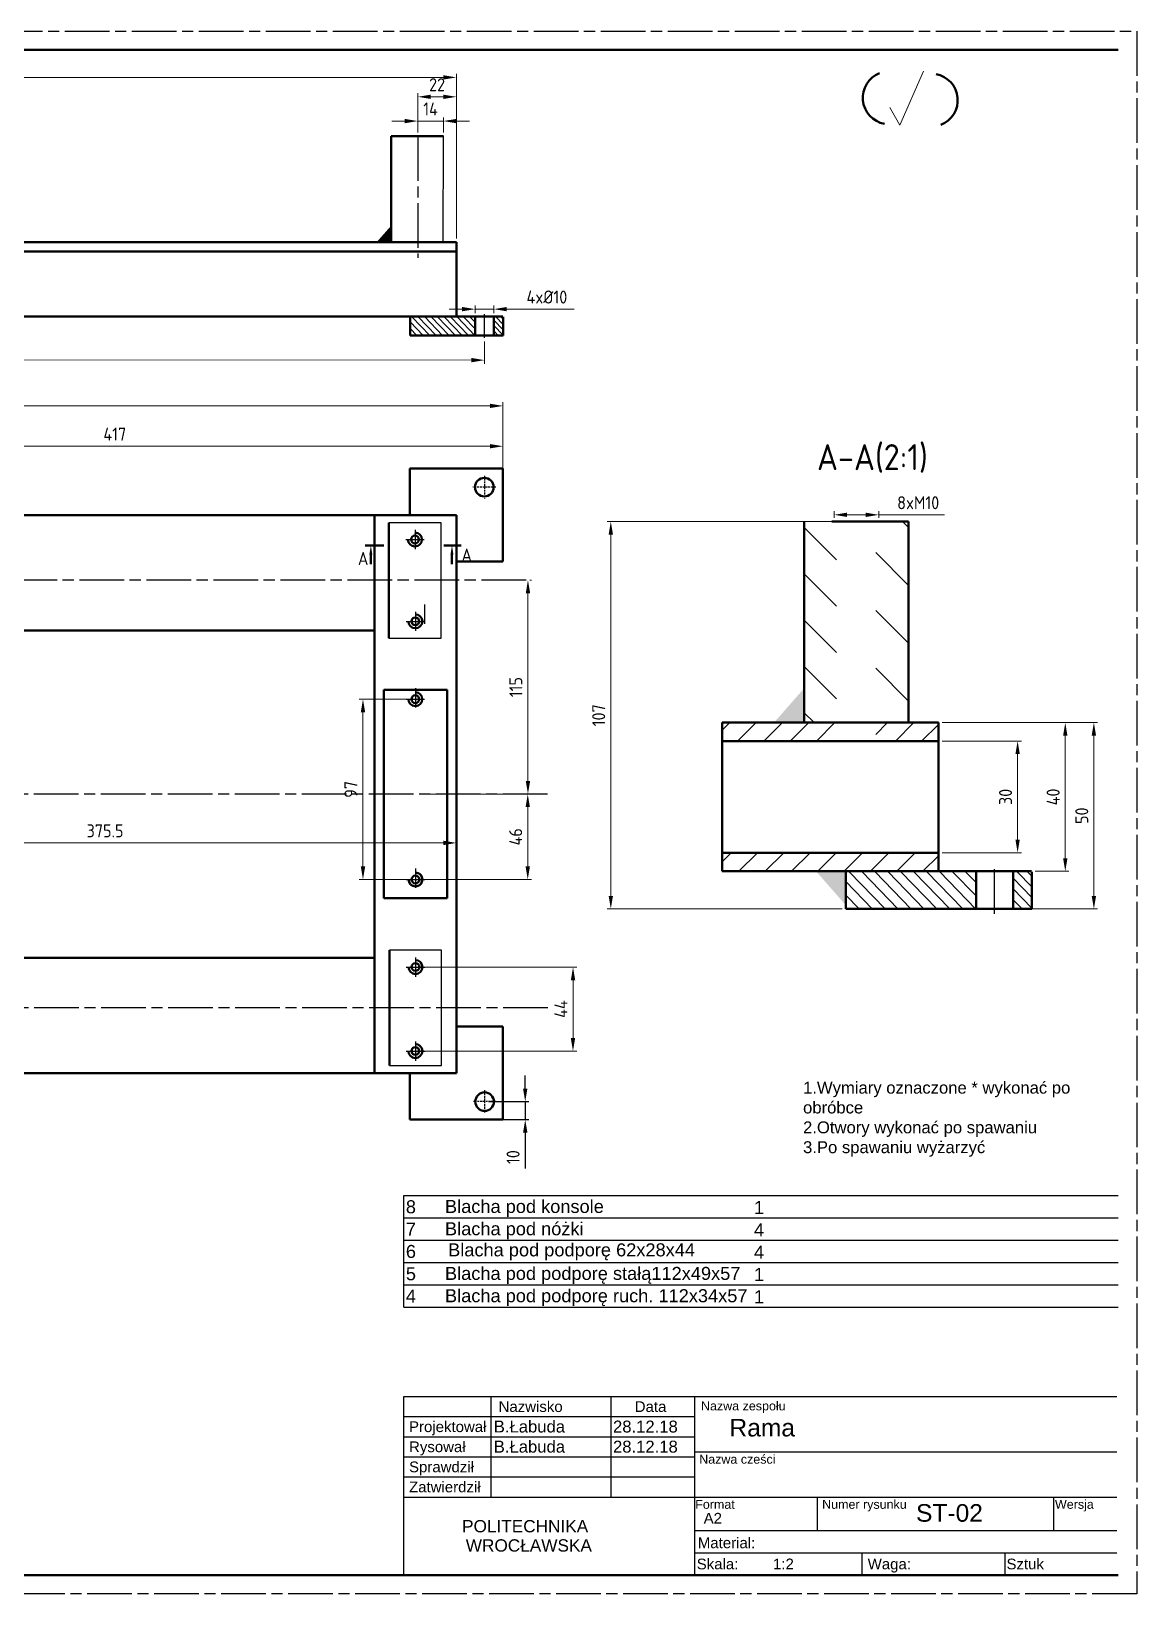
# Model space of a CAD drawing. Header units: millimetres. Extents: x 98 to 4367, y -12 to 2058.
# Drawn here: x 1491.9 to 1788.9, y 1315.2 to 1735.2 of the extents above; entities that cross this region are included whole.
import ezdxf
from ezdxf.enums import TextEntityAlignment as Align

# ---------------------------------------------------------------- set-up
doc = ezdxf.new("R2010")
doc.units = ezdxf.units.MM
for name, pattern in [('AM_ISO08W050', [18, 12, -1.5, 3, -1.5]), ('AUSGEZOGEN', [0]), ('GESTRICHELT', [0.75, 0.5, -0.25])]:
    doc.linetypes.add(name, pattern=pattern)
doc.layers.get('0').update_dxf_attribs({"lineweight": 50})
doc.layers.get('Defpoints').update_dxf_attribs({"lineweight": 30})
for name, color, linetype, lineweight in [('AM_10', 7, 'AM_ISO08W050', 30), ('AM_4', 7, 'Continuous', 30), ('AM_5', 7, 'Continuous', 15), ('AM_8', 7, 'Continuous', 30), ('Default', 7, 'Continuous', 30), ('L5STAR', 7, 'AUSGEZOGEN', 50), ('M2STAR', 7, 'AM_ISO08W050', 30), ('U2STAR', 7, 'GESTRICHELT', 30)]:
    doc.layers.add(name, color=color, linetype=linetype, lineweight=lineweight)
doc.layers.add('niewidoczna', color=7, linetype='AM_ISO08W050', lineweight=30, plot=False)
doc.styles.add('Annotative', font='arial.ttf')
doc.styles.add('SEACAD_arial_ttf', font='arial.ttf')
doc.styles.add('SEACAD_arial_ttfB', font='arial.ttf')
doc.styles.get("Standard").update_dxf_attribs({"font": 'geniso.shx'})
doc.dimstyles.new('AM_ISO$0', dxfattribs={"dimtxt": 3.5, "dimasz": 3.5, "dimexe": 1, "dimexo": 1, "dimgap": 1.5, "dimtad": 1, "dimdsep": 46, "dimtxsty": 'Standard', "dimcen": 0, "dimclrd": 256, "dimclre": 256, "dimclrt": 7, "dimadec": 0, "dimazin": 2, "dimtp": 0.1, "dimtm": 0.1, "dimtfac": 0.71, "dimtdec": 3, "dimtmove": 0, "dimatfit": 3, "dimfxl": 1, "dimlwd": -1, "dimlwe": -1, "dimarcsym": 1})
pattern_1 = [(45, (-2564.7437, -149.2664), (-3.535534, 3.535534), [])]

# ---------------------------------------------------------------- blocks, each defined once
blk = doc.blocks.new('*D470')
at = {"layer": 'AM_5', "linetype": 'ByBlock', "transparency": 16777216}
for p, q in [((1233.09, 1618.69), (1233.09, 1635.53)), ((1615.09, 1634.53), (1236.59, 1634.53)), ((1618.59, 1618.69), (1618.59, 1635.53))]:
    blk.add_line(p, q, dxfattribs=at)
at = {"layer": 'AM_5', "transparency": 16777216}
for points in [[(1236.59, 1635.12), (1236.59, 1633.95), (1233.09, 1634.53)], [(1615.09, 1635.12), (1615.09, 1633.95), (1618.59, 1634.53)]]:
    blk.add_solid(points, dxfattribs=at)
at = {"layer": 'Defpoints', "color": 0, "transparency": 16777216}
for p in [(1233.09, 1634.53), (1233.09, 1617.69), (1618.59, 1617.69)]:
    blk.add_point(p, dxfattribs=at)
at = {"layer": 'AM_5', "color": 7, "transparency": 16777216, "insert": (1425.84, 1637.78), "char_height": 3.5, "attachment_point": 5}
blk.add_mtext('771', dxfattribs=at)
blk = doc.blocks.new('*D468')
at = {"layer": 'AM_5', "linetype": 'ByBlock', "transparency": 16777216}
for p, q in [((1410.08, 1598.09), (1410.08, 1624.69)), ((1413.58, 1623.69), (1615.09, 1623.69)), ((1618.59, 1598.09), (1618.59, 1624.69))]:
    blk.add_line(p, q, dxfattribs=at)
at = {"layer": 'AM_5', "transparency": 16777216}
for points in [[(1413.58, 1624.27), (1413.58, 1623.1), (1410.08, 1623.69)], [(1615.09, 1624.27), (1615.09, 1623.1), (1618.59, 1623.69)]]:
    blk.add_solid(points, dxfattribs=at)
at = {"layer": 'Defpoints', "color": 0, "transparency": 16777216}
for p in [(1618.59, 1623.69), (1410.08, 1597.09), (1618.59, 1597.09)]:
    blk.add_point(p, dxfattribs=at)
at = {"layer": 'AM_5', "color": 7, "transparency": 16777216, "insert": (1514.33, 1626.94), "char_height": 3.5, "attachment_point": 5}
blk.add_mtext('417', dxfattribs=at)
blk = doc.blocks.new('*D487')
at = {"layer": 'AM_5', "linetype": 'ByBlock', "transparency": 16777216}
for p, q in [((1417.32, 1508.15), (1417.32, 1518.06)), ((1420.82, 1517.06), (1602.59, 1517.06)), ((1606.09, 1508.15), (1606.09, 1518.06))]:
    blk.add_line(p, q, dxfattribs=at)
at = {"layer": 'AM_5', "transparency": 16777216}
for points in [[(1420.82, 1517.64), (1420.82, 1516.47), (1417.32, 1517.06)], [(1602.59, 1517.64), (1602.59, 1516.47), (1606.09, 1517.06)]]:
    blk.add_solid(points, dxfattribs=at)
at = {"layer": 'Defpoints', "color": 0, "transparency": 16777216}
for p in [(1606.09, 1517.06), (1417.32, 1507.15), (1606.09, 1507.15)]:
    blk.add_point(p, dxfattribs=at)
at = {"layer": 'AM_5', "color": 7, "transparency": 16777216, "insert": (1511.71, 1520.31), "char_height": 3.5, "attachment_point": 5}
blk.add_mtext('375.5', dxfattribs=at)
blk = doc.blocks.new('*D488')
at = {"layer": 'AM_5', "linetype": 'ByBlock', "transparency": 16777216}
for p, q in [((1625.8, 1587.69), (1626.32, 1587.69)), ((1625.32, 1584.19), (1625.32, 1533.69)), ((1625.8, 1530.19), (1626.32, 1530.19))]:
    blk.add_line(p, q, dxfattribs=at)
at = {"layer": 'AM_5', "transparency": 16777216}
for points in [[(1624.74, 1584.19), (1625.91, 1584.19), (1625.32, 1587.69)], [(1624.74, 1533.69), (1625.91, 1533.69), (1625.32, 1530.19)]]:
    blk.add_solid(points, dxfattribs=at)
at = {"layer": 'Defpoints', "color": 0, "transparency": 16777216}
for p in [(1624.8, 1587.69), (1624.8, 1530.19), (1625.32, 1530.19)]:
    blk.add_point(p, dxfattribs=at)
at = {"layer": 'AM_5', "color": 7, "transparency": 16777216, "insert": (1622.07, 1558.94), "char_height": 3.5, "attachment_point": 5, "rotation": 90}
blk.add_mtext('115', dxfattribs=at)
blk = doc.blocks.new('*D489')
at = {"layer": 'AM_5', "linetype": 'ByBlock', "transparency": 16777216}
for p, q in [((1596.09, 1530.19), (1626.27, 1530.19)), ((1625.27, 1510.72), (1625.27, 1526.69)), ((1596.09, 1507.22), (1626.27, 1507.22))]:
    blk.add_line(p, q, dxfattribs=at)
at = {"layer": 'AM_5', "transparency": 16777216}
for points in [[(1624.69, 1526.69), (1625.85, 1526.69), (1625.27, 1530.19)], [(1624.69, 1510.72), (1625.85, 1510.72), (1625.27, 1507.22)]]:
    blk.add_solid(points, dxfattribs=at)
at = {"layer": 'Defpoints', "color": 0, "transparency": 16777216}
for p in [(1595.09, 1530.19), (1625.27, 1530.19), (1595.09, 1507.22)]:
    blk.add_point(p, dxfattribs=at)
at = {"layer": 'AM_5', "color": 7, "transparency": 16777216, "insert": (1622.02, 1518.7), "char_height": 3.5, "attachment_point": 5, "rotation": 90}
blk.add_mtext('46', dxfattribs=at)
blk = doc.blocks.new('*D490')
at = {"layer": 'AM_5', "linetype": 'ByBlock', "transparency": 16777216}
for p, q in [((1594.09, 1555.68), (1580, 1555.68)), ((1581, 1510.72), (1581, 1552.18)), ((1594.09, 1507.22), (1580, 1507.22))]:
    blk.add_line(p, q, dxfattribs=at)
at = {"layer": 'AM_5', "transparency": 16777216}
for points in [[(1580.42, 1552.18), (1581.59, 1552.18), (1581, 1555.68)], [(1580.42, 1510.72), (1581.59, 1510.72), (1581, 1507.22)]]:
    blk.add_solid(points, dxfattribs=at)
at = {"layer": 'Defpoints', "color": 0, "transparency": 16777216}
for p in [(1581, 1555.68), (1595.09, 1555.68), (1595.09, 1507.22)]:
    blk.add_point(p, dxfattribs=at)
at = {"layer": 'AM_5', "color": 7, "transparency": 16777216, "insert": (1577.75, 1531.45), "char_height": 3.5, "attachment_point": 5, "rotation": 90}
blk.add_mtext('97', dxfattribs=at)
blk = doc.blocks.new('*D491')
at = {"layer": 'AM_5', "linetype": 'ByBlock', "transparency": 16777216}
for p, q in [((1596.09, 1483.69), (1638.44, 1483.66)), ((1637.43, 1464.59), (1637.44, 1480.16)), ((1596.08, 1461.11), (1638.42, 1461.08))]:
    blk.add_line(p, q, dxfattribs=at)
at = {"layer": 'AM_5', "transparency": 16777216}
for points in [[(1636.85, 1480.16), (1638.02, 1480.16), (1637.44, 1483.66)], [(1636.84, 1464.59), (1638.01, 1464.59), (1637.42, 1461.09)]]:
    blk.add_solid(points, dxfattribs=at)
at = {"layer": 'Defpoints', "color": 0, "transparency": 16777216}
for p in [(1595.09, 1483.69), (1637.44, 1483.66), (1595.08, 1461.12)]:
    blk.add_point(p, dxfattribs=at)
at = {"layer": 'AM_5', "color": 7, "transparency": 16777216, "insert": (1634.18, 1472.39), "char_height": 3.5, "attachment_point": 5, "rotation": 89.9597}
blk.add_mtext('44', dxfattribs=at)
blk = doc.blocks.new('*D492')
at = {"layer": 'Default', "linetype": 'ByBlock', "transparency": 16777216}
for p, q in [((1624.59, 1451.02), (1624.59, 1454.52)), ((1614.68, 1447.52), (1625.59, 1447.52)), ((1624.59, 1447.52), (1624.59, 1442.69)), ((1614.68, 1442.69), (1625.59, 1442.69)), ((1624.59, 1439.19), (1624.59, 1429.54))]:
    blk.add_line(p, q, dxfattribs=at)
at = {"layer": 'Default', "transparency": 16777216}
for points in [[(1624.01, 1451.02), (1625.18, 1451.02), (1624.59, 1447.52)], [(1624.01, 1439.19), (1625.18, 1439.19), (1624.59, 1442.69)]]:
    blk.add_solid(points, dxfattribs=at)
at = {"layer": 'Defpoints', "color": 0, "transparency": 16777216}
for p in [(1613.68, 1447.52), (1613.68, 1442.69), (1624.59, 1442.69)]:
    blk.add_point(p, dxfattribs=at)
at = {"layer": 'Default', "color": 7, "transparency": 16777216, "insert": (1621.34, 1432.61), "char_height": 3.5, "attachment_point": 5, "rotation": 90}
blk.add_mtext('10', dxfattribs=at)
blk = doc.blocks.new('*D493')
at = {"layer": 'AM_5', "linetype": 'ByBlock', "transparency": 16777216}
for p, q in [((1607.64, 1660.54), (1604.14, 1660.54)), ((1611.14, 1659.47), (1611.14, 1661.54)), ((1611.14, 1660.54), (1616.14, 1660.54)), ((1616.14, 1659.47), (1616.14, 1661.54)), ((1619.64, 1660.54), (1637.7, 1660.54))]:
    blk.add_line(p, q, dxfattribs=at)
at = {"layer": 'AM_5', "transparency": 16777216}
for points in [[(1607.64, 1661.12), (1607.64, 1659.96), (1611.14, 1660.54)], [(1619.64, 1661.12), (1619.64, 1659.96), (1616.14, 1660.54)]]:
    blk.add_solid(points, dxfattribs=at)
at = {"layer": 'Defpoints', "color": 0, "transparency": 16777216}
for p in [(1616.14, 1660.54), (1611.14, 1658.47), (1616.14, 1658.47)]:
    blk.add_point(p, dxfattribs=at)
at = {"layer": 'AM_5', "color": 7, "transparency": 16777216, "insert": (1630.42, 1663.79), "char_height": 3.5, "attachment_point": 5}
blk.add_mtext('4x%%C10', dxfattribs=at)
blk = doc.blocks.new('*D496')
at = {"layer": 'AM_5', "linetype": 'ByBlock', "transparency": 16777216}
for p, q in [((1592.23, 1711.09), (1588.73, 1711.09)), ((1595.73, 1708.01), (1595.73, 1712.09)), ((1595.73, 1711.09), (1602.6, 1711.09)), ((1602.6, 1708.01), (1602.6, 1712.09)), ((1606.1, 1711.09), (1609.6, 1711.09))]:
    blk.add_line(p, q, dxfattribs=at)
at = {"layer": 'AM_5', "transparency": 16777216}
for points in [[(1592.23, 1711.67), (1592.23, 1710.5), (1595.73, 1711.09)], [(1606.1, 1711.67), (1606.1, 1710.5), (1602.6, 1711.09)]]:
    blk.add_solid(points, dxfattribs=at)
at = {"layer": 'Defpoints', "color": 0, "transparency": 16777216}
for p in [(1602.6, 1711.09), (1595.73, 1707.01), (1602.6, 1707.01)]:
    blk.add_point(p, dxfattribs=at)
at = {"layer": 'AM_5', "color": 7, "transparency": 16777216, "insert": (1599.16, 1714.34), "char_height": 3.5, "attachment_point": 5}
blk.add_mtext('14', dxfattribs=at)
blk = doc.blocks.new('*D497')
at = {"layer": 'AM_5', "linetype": 'ByBlock', "transparency": 16777216}
for p, q in [((1707.57, 1604.44), (1707.57, 1606.25)), ((1711.07, 1605.25), (1716.07, 1605.25)), ((1719.57, 1604.44), (1719.57, 1606.25)), ((1719.57, 1605.25), (1737.27, 1605.25))]:
    blk.add_line(p, q, dxfattribs=at)
at = {"layer": 'AM_5', "transparency": 16777216}
for points in [[(1711.07, 1605.83), (1711.07, 1604.67), (1707.57, 1605.25)], [(1716.07, 1605.83), (1716.07, 1604.67), (1719.57, 1605.25)]]:
    blk.add_solid(points, dxfattribs=at)
at = {"layer": 'Defpoints', "color": 0, "transparency": 16777216}
for p in [(1719.57, 1605.25), (1707.57, 1603.44), (1719.57, 1603.44)]:
    blk.add_point(p, dxfattribs=at)
at = {"layer": 'AM_5', "color": 7, "transparency": 16777216, "insert": (1730.17, 1608.5), "char_height": 3.5, "attachment_point": 5}
blk.add_mtext('8xM10', dxfattribs=at)
blk = doc.blocks.new('*D498')
at = {"layer": 'AM_5', "linetype": 'ByBlock', "transparency": 16777216}
for p, q in [((1709.7, 1603.42), (1646.58, 1603.42)), ((1647.58, 1502.81), (1647.58, 1599.92)), ((1709.7, 1499.31), (1646.58, 1499.31))]:
    blk.add_line(p, q, dxfattribs=at)
at = {"layer": 'AM_5', "transparency": 16777216}
for points in [[(1647, 1599.92), (1648.17, 1599.92), (1647.58, 1603.42)], [(1647, 1502.81), (1648.17, 1502.81), (1647.58, 1499.31)]]:
    blk.add_solid(points, dxfattribs=at)
at = {"layer": 'Defpoints', "color": 0, "transparency": 16777216}
for p in [(1647.58, 1603.42), (1710.7, 1603.42), (1710.7, 1499.31)]:
    blk.add_point(p, dxfattribs=at)
at = {"layer": 'AM_5', "color": 7, "transparency": 16777216, "insert": (1644.33, 1551.37), "char_height": 3.5, "attachment_point": 5, "rotation": 90}
blk.add_mtext('107', dxfattribs=at)
blk = doc.blocks.new('*D499')
at = {"layer": 'AM_5', "linetype": 'ByBlock', "transparency": 16777216}
for p, q in [((1736.6, 1544.42), (1757.88, 1544.42)), ((1756.88, 1540.92), (1756.88, 1517.92)), ((1736.6, 1514.42), (1757.88, 1514.42))]:
    blk.add_line(p, q, dxfattribs=at)
at = {"layer": 'AM_5', "transparency": 16777216}
for points in [[(1756.29, 1540.92), (1757.46, 1540.92), (1756.88, 1544.42)], [(1756.29, 1517.92), (1757.46, 1517.92), (1756.88, 1514.42)]]:
    blk.add_solid(points, dxfattribs=at)
at = {"layer": 'Defpoints', "color": 0, "transparency": 16777216}
for p in [(1735.6, 1544.42), (1735.6, 1514.42), (1756.88, 1514.42)]:
    blk.add_point(p, dxfattribs=at)
at = {"layer": 'AM_5', "color": 7, "transparency": 16777216, "insert": (1753.63, 1529.42), "char_height": 3.5, "attachment_point": 5, "rotation": 90}
blk.add_mtext('30', dxfattribs=at)
blk = doc.blocks.new('*D472')
at = {"layer": 'AM_5', "linetype": 'ByBlock', "transparency": 16777216}
for p, q in [((1362.69, 1679.53), (1362.69, 1723.83)), ((1602.59, 1722.83), (1366.19, 1722.83)), ((1606.09, 1679.53), (1606.09, 1723.83))]:
    blk.add_line(p, q, dxfattribs=at)
at = {"layer": 'AM_5', "transparency": 16777216}
for points in [[(1366.19, 1723.42), (1366.19, 1722.25), (1362.69, 1722.83)], [(1602.59, 1723.42), (1602.59, 1722.25), (1606.09, 1722.83)]]:
    blk.add_solid(points, dxfattribs=at)
at = {"layer": 'Defpoints', "color": 0, "transparency": 16777216}
for p in [(1362.69, 1722.83), (1362.69, 1678.53), (1606.09, 1678.53)]:
    blk.add_point(p, dxfattribs=at)
at = {"layer": 'AM_5', "color": 7, "transparency": 16777216, "insert": (1484.39, 1726.08), "char_height": 3.5, "attachment_point": 5}
blk.add_mtext('487', dxfattribs=at)
blk = doc.blocks.new('*D473')
at = {"layer": 'AM_5', "linetype": 'ByBlock', "transparency": 16777216}
for p, q in [((1595.73, 1708.01), (1595.73, 1718.61)), ((1606.1, 1708.01), (1606.1, 1718.61)), ((1599.23, 1717.61), (1602.6, 1717.61))]:
    blk.add_line(p, q, dxfattribs=at)
at = {"layer": 'AM_5', "transparency": 16777216}
for points in [[(1599.23, 1718.19), (1599.23, 1717.03), (1595.73, 1717.61)], [(1602.6, 1718.19), (1602.6, 1717.03), (1606.1, 1717.61)]]:
    blk.add_solid(points, dxfattribs=at)
at = {"layer": 'Defpoints', "color": 0, "transparency": 16777216}
for p in [(1606.1, 1717.61), (1595.73, 1707.01), (1606.1, 1707.01)]:
    blk.add_point(p, dxfattribs=at)
at = {"layer": 'AM_5', "color": 7, "transparency": 16777216, "insert": (1600.91, 1720.86), "char_height": 3.5, "attachment_point": 5}
blk.add_mtext('22', dxfattribs=at)
blk = doc.blocks.new('*D474')
at = {"layer": 'AM_5', "linetype": 'ByBlock', "transparency": 16777216}
for p, q in [((1736.6, 1549.42), (1778.37, 1549.42)), ((1777.37, 1545.92), (1777.37, 1502.81)), ((1736.6, 1499.31), (1778.37, 1499.31))]:
    blk.add_line(p, q, dxfattribs=at)
at = {"layer": 'AM_5', "transparency": 16777216}
for points in [[(1776.78, 1545.92), (1777.95, 1545.92), (1777.37, 1549.42)], [(1776.78, 1502.81), (1777.95, 1502.81), (1777.37, 1499.31)]]:
    blk.add_solid(points, dxfattribs=at)
at = {"layer": 'Defpoints', "color": 0, "transparency": 16777216}
for p in [(1735.6, 1549.42), (1735.6, 1499.31), (1777.37, 1499.31)]:
    blk.add_point(p, dxfattribs=at)
at = {"layer": 'AM_5', "color": 7, "transparency": 16777216, "insert": (1774.12, 1524.37), "char_height": 3.5, "attachment_point": 5, "rotation": 90}
blk.add_mtext('50', dxfattribs=at)
blk = doc.blocks.new('*D475')
at = {"layer": 'AM_5', "linetype": 'ByBlock', "transparency": 16777216}
for p, q in [((1761.6, 1549.4), (1770.68, 1549.4)), ((1769.68, 1512.92), (1769.68, 1545.9)), ((1761.6, 1509.42), (1770.68, 1509.42))]:
    blk.add_line(p, q, dxfattribs=at)
at = {"layer": 'AM_5', "transparency": 16777216}
for points in [[(1769.1, 1545.9), (1770.27, 1545.9), (1769.68, 1549.4)], [(1769.1, 1512.92), (1770.27, 1512.92), (1769.68, 1509.42)]]:
    blk.add_solid(points, dxfattribs=at)
at = {"layer": 'Defpoints', "color": 0, "transparency": 16777216}
for p in [(1760.6, 1549.4), (1769.68, 1549.4), (1760.6, 1509.42)]:
    blk.add_point(p, dxfattribs=at)
at = {"layer": 'AM_5', "color": 7, "transparency": 16777216, "insert": (1766.43, 1529.41), "char_height": 3.5, "attachment_point": 5, "rotation": 90}
blk.add_mtext('40', dxfattribs=at)
blk = doc.blocks.new('*D476')
at = {"layer": 'AM_5', "linetype": 'ByBlock', "transparency": 16777216}
for p, q in [((1236.86, 1652), (1236.85, 1646)), ((1613.64, 1651.83), (1613.64, 1645.83)), ((1610.14, 1646.83), (1240.36, 1647))]:
    blk.add_line(p, q, dxfattribs=at)
at = {"layer": 'AM_5', "transparency": 16777216}
for points in [[(1240.36, 1647.58), (1240.35, 1646.42), (1236.86, 1647)], [(1610.14, 1647.42), (1610.14, 1646.25), (1613.64, 1646.83)]]:
    blk.add_solid(points, dxfattribs=at)
at = {"layer": 'Defpoints', "color": 0, "transparency": 16777216}
for p in [(1236.86, 1653), (1613.64, 1652.83), (1236.86, 1647)]:
    blk.add_point(p, dxfattribs=at)
at = {"layer": 'AM_5', "color": 7, "transparency": 16777216, "insert": (1425.25, 1650.17), "char_height": 3.5, "attachment_point": 5, "rotation": 359.9745}
blk.add_mtext('751', dxfattribs=at)

msp = doc.modelspace()

# ---------------------------------------------------------------- hatches: boundary and pattern name
for points in [[(1588.549, 1682.947), (1584.59, 1678.452), (1588.535, 1678.445)], [(1699.437, 1558.531), (1691.546, 1549.517), (1699.437, 1549.525)], [(1710.766, 1500.252), (1702.875, 1509.266), (1710.766, 1509.257)]]:
    msp.add_hatch(color=256).paths.add_polyline_path(points)
at = {"layer": 'AM_8'}
h = msp.add_hatch(dxfattribs=at)
h.set_pattern_fill('_U', color=256, scale=1.25, angle=134, style=0, pattern_type=0)
h.set_pattern_definition([(134, (-139.1701, 633.591), (-0.89917475, -0.868323), [])])
h.paths.add_polyline_path([(1611.144, 1658.469), (1593.644, 1658.457), (1593.644, 1653.474), (1611.144, 1653.474)])
h = msp.add_hatch(dxfattribs=at)
h.set_pattern_fill('_U', color=256, angle=134, style=0, pattern_type=0)
h.set_pattern_definition([(134, (-139.1701, 633.591), (-0.7193398, -0.69465837), [])])
h.paths.add_polyline_path([(1616.144, 1658.472), (1616.144, 1653.474), (1618.644, 1653.474), (1618.644, 1658.474)])
h = msp.add_hatch(dxfattribs=at)
h.set_pattern_fill('_U', color=256, scale=8.8, angle=135, style=0, pattern_type=0)
h.set_pattern_definition([(135, (-2572.777, -149.248), (-6.22254, -6.22254), [])])
edge = h.paths.add_edge_path(flags=0)
edge.add_line((1710.248, 1603.432), (1708.25, 1603.432))
edge.add_line((1708.25, 1603.432), (1708.25, 1549.442))
edge.add_line((1699.571, 1549.442), (1708.25, 1549.442))
edge.add_line((1699.571, 1603.442), (1699.571, 1549.442))
edge.add_line((1710.248, 1603.442), (1699.571, 1603.442))
edge.add_line((1710.248, 1603.432), (1710.248, 1603.442))
edge = h.paths.add_edge_path(flags=0)
edge.add_line((1710.248, 1603.432), (1708.25, 1603.432))
edge.add_line((1710.248, 1549.442), (1710.248, 1603.432))
edge.add_line((1708.25, 1549.442), (1710.248, 1549.442))
edge.add_line((1708.25, 1603.432), (1708.25, 1549.442))
edge = h.paths.add_edge_path(flags=0)
edge.add_line((1710.248, 1603.432), (1708.25, 1603.432))
edge.add_line((1710.248, 1549.442), (1710.248, 1603.432))
edge.add_line((1708.25, 1549.442), (1710.248, 1549.442))
edge.add_line((1708.25, 1603.432), (1708.25, 1549.442))
h = msp.add_hatch(dxfattribs=at)
h.set_pattern_fill('_U', color=256, scale=11, angle=135, style=0, pattern_type=0)
h.set_pattern_definition([(135, (-2572.777, -149.248), (-7.778175, -7.778175), [])])
edge = h.paths.add_edge_path(flags=0)
edge.add_line((1718.75, 1549.442), (1718.75, 1603.432))
edge.add_line((1718.75, 1603.432), (1716.895, 1603.432))
edge.add_line((1716.895, 1603.442), (1716.895, 1603.432))
edge.add_line((1727.571, 1603.442), (1716.895, 1603.442))
edge.add_line((1727.571, 1549.442), (1727.571, 1603.442))
edge.add_line((1718.75, 1549.442), (1727.571, 1549.442))
edge = h.paths.add_edge_path(flags=0)
edge.add_line((1718.75, 1549.442), (1718.75, 1603.432))
edge.add_line((1716.895, 1549.442), (1718.75, 1549.442))
edge.add_line((1716.895, 1603.432), (1716.895, 1549.442))
edge.add_line((1718.75, 1603.432), (1716.895, 1603.432))
edge = h.paths.add_edge_path(flags=0)
edge.add_line((1718.75, 1549.442), (1718.75, 1603.432))
edge.add_line((1716.895, 1549.442), (1718.75, 1549.442))
edge.add_line((1716.895, 1603.432), (1716.895, 1549.442))
edge.add_line((1718.75, 1603.432), (1716.895, 1603.432))
h = msp.add_hatch(dxfattribs=at)
h.set_pattern_fill('_U', color=256, scale=5, angle=45, style=0, pattern_type=0)
h.set_pattern_definition(pattern_1)
edge = h.paths.add_edge_path(flags=0)
edge.add_line((1718.75, 1544.424), (1718.75, 1549.424))
edge.add_line((1735.605, 1549.424), (1718.75, 1549.424))
edge.add_line((1735.605, 1544.424), (1735.605, 1549.424))
edge.add_line((1718.75, 1544.424), (1735.605, 1544.424))
edge = h.paths.add_edge_path(flags=0)
edge.add_line((1708.25, 1549.424), (1708.25, 1544.424))
edge.add_line((1677.466, 1544.424), (1708.25, 1544.424))
edge.add_line((1677.466, 1549.424), (1677.466, 1544.424))
edge.add_line((1708.25, 1549.424), (1677.466, 1549.424))
edge = h.paths.add_edge_path(flags=0)
edge.add_line((1708.25, 1549.424), (1708.25, 1544.424))
edge.add_line((1718.75, 1549.424), (1708.25, 1549.424))
edge.add_line((1718.75, 1544.424), (1718.75, 1549.424))
edge.add_line((1708.25, 1544.424), (1718.75, 1544.424))
edge = h.paths.add_edge_path(flags=0)
edge.add_line((1708.25, 1549.424), (1708.25, 1544.424))
edge.add_line((1718.75, 1549.424), (1708.25, 1549.424))
edge.add_line((1718.75, 1544.424), (1718.75, 1549.424))
edge.add_line((1708.25, 1544.424), (1718.75, 1544.424))
h = msp.add_hatch(dxfattribs=at)
h.set_pattern_fill('_U', color=256, scale=5, angle=45, style=0, pattern_type=0)
h.set_pattern_definition(pattern_1)
h.paths.add_polyline_path([(1710.704, 1509.424), (1735.605, 1509.424), (1735.605, 1514.424), (1677.466, 1514.424), (1677.466, 1509.424), (1692.096, 1509.424)])
h = msp.add_hatch(dxfattribs=at)
h.set_pattern_fill('_U', color=256, scale=2.5, angle=134, style=0, pattern_type=0)
h.set_pattern_definition([(134, (-1754.924, -540.4515), (-1.7983495, -1.736646), [])])
h.paths.add_polyline_path([(1745.704, 1509.304), (1710.704, 1509.281), (1710.704, 1499.315), (1745.704, 1499.315)])
h = msp.add_hatch(dxfattribs=at)
h.set_pattern_fill('_U', color=256, scale=2, angle=134, style=0, pattern_type=0)
h.set_pattern_definition([(134, (-1754.924, -540.4515), (-1.4386796, -1.3893167), [])])
h.paths.add_polyline_path([(1755.704, 1509.311), (1755.704, 1499.315), (1760.704, 1499.315), (1760.704, 1509.315)])

# ---------------------------------------------------------------- linework, layer by layer
for p, q in [((1199.881, 1730.234), (1783.881, 1730.234)), ((1588.597, 1707.013), (1588.597, 1687.013)), ((1588.597, 1707.013), (1602.597, 1707.013)), ((1588.597, 1687.013), (1588.597, 1678.529)), ((1422.754, 1676.029), (1522.003, 1676.029)), ((1435.721, 1678.529), (1523.253, 1678.529)), ((1522.003, 1676.029), (1606.094, 1676.029)), ((1523.253, 1678.529), (1606.094, 1678.529)), ((1606.094, 1678.529), (1606.094, 1658.529)), ((1533.753, 1658.529), (1435.721, 1658.529)), ((1606.094, 1658.529), (1533.753, 1658.529)), ((1593.644, 1653.474), (1593.644, 1658.529)), ((1606.094, 1658.529), (1618.594, 1658.529)), ((1611.144, 1653.474), (1611.144, 1658.474)), ((1616.144, 1653.474), (1616.144, 1658.474)), ((1618.644, 1658.474), (1618.644, 1653.474)), ((1618.644, 1658.474), (1618.644, 1653.474)), ((1618.644, 1653.474), (1593.644, 1653.474)), ((1593.594, 1605.188), (1593.594, 1617.688)), ((1593.594, 1617.688), (1618.594, 1617.688)), ((1618.594, 1617.688), (1618.594, 1592.688)), ((1424.594, 1605.188), (1584.094, 1605.188)), ((1584.094, 1455.188), (1584.094, 1605.188)), ((1584.094, 1605.188), (1602.094, 1605.188)), ((1602.094, 1605.188), (1606.094, 1605.188)), ((1606.094, 1605.188), (1606.094, 1455.188)), ((1587.971, 1603.115), (1587.971, 1572.115)), ((1699.571, 1603.442), (1699.571, 1549.442)), ((1727.571, 1603.442), (1707, 1603.432)), ((1708.25, 1603.425), (1707.605, 1603.424)), ((1727.571, 1549.442), (1727.571, 1603.442)), ((1618.594, 1592.688), (1606.094, 1592.688)), ((1424.594, 1574.188), (1584.094, 1574.188)), ((1586.576, 1502.188), (1586.576, 1558.188)), ((1586.576, 1558.188), (1595.076, 1558.188)), ((1595.076, 1558.188), (1603.576, 1558.188)), ((1603.576, 1558.188), (1603.576, 1502.188)), ((1677.466, 1549.424), (1708.25, 1549.424)), ((1677.466, 1549.424), (1677.466, 1509.424)), ((1718.75, 1549.424), (1708.25, 1549.424)), ((1718.75, 1549.424), (1735.605, 1549.424)), ((1735.605, 1549.424), (1735.605, 1509.424)), ((1677.466, 1544.424), (1708.25, 1544.424)), ((1708.25, 1544.419), (1718.75, 1544.419)), ((1718.75, 1544.424), (1735.605, 1544.424)), ((1735.605, 1514.424), (1677.466, 1514.424)), ((1735.605, 1509.424), (1677.466, 1509.424)), ((1710.704, 1499.315), (1710.704, 1509.424)), ((1735.605, 1509.424), (1760.605, 1509.424)), ((1745.704, 1499.315), (1745.704, 1509.315)), ((1755.704, 1499.315), (1755.704, 1509.315)), ((1760.704, 1509.315), (1760.704, 1499.315)), ((1760.704, 1509.315), (1760.704, 1499.315)), ((1603.576, 1502.188), (1586.576, 1502.188)), ((1760.704, 1499.315), (1710.704, 1499.315)), ((1588.094, 1488.188), (1588.094, 1457.188)), ((1424.594, 1486.188), (1584.094, 1486.188)), ((1606.094, 1467.688), (1618.594, 1467.688)), ((1618.594, 1467.688), (1618.594, 1442.688)), ((1424.594, 1455.188), (1584.094, 1455.188)), ((1606.094, 1455.188), (1584.094, 1455.188)), ((1593.594, 1442.688), (1593.594, 1455.188)), ((1618.594, 1442.688), (1593.594, 1442.688)), ((1783.881, 1320.234), (1199.881, 1320.234))]:
    msp.add_line(p, q)
for centre in [(1613.61, 1612.675), (1613.679, 1447.515)]:
    msp.add_circle(centre, 2.5)
for centre, start, end in [((1722.391, 1717.347), 111.37875, 259.59003), ((1733.668, 1716.696), 291.37875, 79.59003)]:
    msp.add_arc(centre, 7.116, start, end)
at = {"layer": 'AM_10'}
msp.add_line((1595.726, 1707.013), (1595.726, 1674.287), dxfattribs=at)
at = {"layer": 'AM_10', "linetype": 'AM_ISO08W050', "lineweight": 50}
for p, q in [((1581.628, 1597.012), (1586.628, 1597.012)), ((1607.414, 1597.012), (1602.682, 1597.012)), ((1602.682, 1597.012), (1607.414, 1597.012)), ((1583.105, 1594.512), (1583.105, 1592.012)), ((1604.914, 1594.512), (1604.914, 1592.012))]:
    msp.add_line(p, q, dxfattribs=at)
at = {"layer": 'AM_10', "linetype": 'Continuous', "lineweight": 50, "extrusion": (2.44929e-17, 0, -1)}
msp.add_trace([(-1582.699, 1594.497), (-1583.532, 1594.497), (-1583.116, 1596.997)], dxfattribs=at)
at = {"layer": 'AM_10', "linetype": 'Continuous', "lineweight": 50}
msp.add_trace([(1605.33, 1594.512), (1604.497, 1594.512), (1604.914, 1597.012)], dxfattribs=at)
at = {"layer": 'AM_4'}
for p, q in [((1602.504, 1678.529), (1602.597, 1707.013)), ((1606.094, 1678.529), (1602.094, 1678.529)), ((1601.971, 1603.115), (1587.971, 1603.115)), ((1601.971, 1572.115), (1601.971, 1603.115)), ((1587.971, 1572.115), (1601.971, 1572.115)), ((1735.605, 1549.424), (1727.605, 1549.424)), ((1602.094, 1488.188), (1588.094, 1488.188)), ((1602.094, 1457.188), (1602.094, 1488.188)), ((1588.094, 1457.188), (1602.094, 1457.188))]:
    msp.add_line(p, q, dxfattribs=at)
at = {"layer": 'AM_5'}
for p, q in [((1725.24, 1709.987), (1731.615, 1724.506)), ((1722.508, 1714.72), (1725.24, 1709.987))]:
    msp.add_line(p, q, dxfattribs=at)
at = {"layer": 'Default'}
for p, q in [((1591.934, 1416.24), (1591.934, 1422.24)), ((1591.934, 1422.24), (1783.881, 1422.24)), ((1591.934, 1410.24), (1591.934, 1416.24)), ((1591.934, 1416.24), (1783.881, 1416.24)), ((1591.934, 1404.24), (1591.934, 1410.24)), ((1591.934, 1410.24), (1783.881, 1410.24)), ((1591.934, 1398.24), (1591.934, 1404.24)), ((1591.934, 1404.24), (1783.881, 1404.24)), ((1591.934, 1392.24), (1591.934, 1398.24)), ((1591.934, 1398.24), (1783.881, 1398.24)), ((1591.934, 1392.24), (1783.881, 1392.24)), ((1591.934, 1368.24), (1601.934, 1368.24)), ((1601.934, 1368.24), (1670.129, 1368.24))]:
    msp.add_line(p, q, dxfattribs=at)
at = {"layer": 'Default', "color": 7, "linetype": 'Continuous'}
for p, q in [((1591.934, 1320.234), (1591.934, 1368.24)), ((1591.934, 1368.24), (1783.548, 1368.24)), ((1615.433, 1341.236), (1615.433, 1368.24)), ((1647.7, 1341.236), (1647.7, 1368.24)), ((1670.129, 1320.234), (1670.129, 1368.24)), ((1591.934, 1362.839), (1670.129, 1362.839)), ((1591.934, 1357.438), (1670.129, 1357.438)), ((1670.129, 1353.358), (1783.548, 1353.358)), ((1591.934, 1352.038), (1670.129, 1352.038)), ((1591.934, 1346.637), (1670.129, 1346.637)), ((1591.934, 1341.236), (1783.548, 1341.236)), ((1703.156, 1332.235), (1703.156, 1341.116)), ((1766.609, 1332.235), (1766.609, 1341.116)), ((1670.129, 1332.235), (1783.548, 1332.235)), ((1670.129, 1326.234), (1783.548, 1326.234)), ((1715.157, 1320.234), (1715.157, 1326.234)), ((1753.544, 1320.234), (1753.544, 1326.234))]:
    msp.add_line(p, q, dxfattribs=at)
at = {"layer": 'L5STAR'}
for centre in [(1594.971, 1598.615), (1595.074, 1576.615), (1595.071, 1555.679), (1595.093, 1507.215), (1595.094, 1483.688), (1595.079, 1461.115)]:
    msp.add_circle(centre, 1.05, dxfattribs=at)
for centre in [(1594.971, 1598.615), (1595.074, 1576.615), (1595.071, 1555.679), (1595.093, 1507.215), (1595.094, 1483.688), (1595.079, 1461.115)]:
    msp.add_arc(centre, 1.875, 180, 90, dxfattribs=at)
at = {"layer": 'M2STAR'}
for p, q in [((1613.644, 1652.833), (1613.644, 1659.21)), ((1595.005, 1601.206), (1595.005, 1596.025)), ((1592.471, 1598.615), (1597.471, 1598.615)), ((1624.799, 1587.688), (1214.525, 1587.688)), ((1595.074, 1579.206), (1595.074, 1574.025)), ((1597.559, 1581.124), (1597.559, 1575.942)), ((1592.574, 1576.615), (1597.574, 1576.615)), ((1595.071, 1558.61), (1595.071, 1553.429)), ((1592.571, 1555.679), (1597.571, 1555.679)), ((1630.592, 1530.188), (1213.931, 1530.188)), ((1595.093, 1510.147), (1595.093, 1504.965)), ((1750.704, 1498.033), (1750.704, 1510.786)), ((1592.593, 1507.215), (1597.593, 1507.215)), ((1592.594, 1483.688), (1597.594, 1483.688)), ((1595.128, 1486.279), (1595.128, 1481.097)), ((1630.677, 1472.688), (1213.601, 1472.688)), ((1595.079, 1463.706), (1595.079, 1458.524)), ((1592.579, 1461.115), (1597.579, 1461.115))]:
    msp.add_line(p, q, dxfattribs=at)
at = {"layer": 'niewidoczna'}
for p, q in [((1194.881, 1735.234), (1788.881, 1735.234)), ((1788.881, 1735.234), (1788.881, 1315.234)), ((1788.881, 1315.234), (1194.881, 1315.234))]:
    msp.add_line(p, q, dxfattribs=at)
at = {"layer": 'U2STAR'}
for p, q in [((1613.61, 1615.733), (1613.61, 1609.632)), ((1616.661, 1612.675), (1610.541, 1612.675)), ((1613.679, 1450.573), (1613.679, 1444.473)), ((1616.73, 1447.515), (1610.61, 1447.515))]:
    msp.add_line(p, q, dxfattribs=at)

# ---------------------------------------------------------------- texts
at = {"insert": (1702.972, 1624.257), "char_height": 7, "attachment_point": 1}
msp.add_mtext_dynamic_manual_height_columns('A-A(2:1)', width=15.55152, gutter_width=25, heights=[0], dxfattribs=at)
at = {"insert": (1699.235, 1452.871), "char_height": 3.2004, "width": 78.87311, "attachment_point": 1, "style": 'SEACAD_arial_ttfB'}
msp.add_mtext('1.Wymiary oznaczone * wykonać po obróbce\\P2.Otwory wykonać po spawaniu\\P3.Po spawaniu wyżarzyć', dxfattribs=at)
at = {"layer": 'AM_10'}
for p in [(1607.457, 1592.688), (1579.629, 1591.756)]:
    msp.add_text('A', height=3.5, dxfattribs=at).set_placement(p)
at = {"layer": 'Default', "color": 7, "linetype": 'Continuous'}
for s, height, style, p in [('Nazwisko', 2.8804, 'SEACAD_arial_ttf', (1617.43, 1366.979)), ('Data', 2.8804, 'SEACAD_arial_ttf', (1654.019, 1366.979)), (' Nazwa zespołu', 2.4003, 'SEACAD_arial_ttf', (1670.881, 1366.926)), ('Projektował', 2.88036, 'SEACAD_arial_ttf', (1593.375, 1361.579)), ('Rysował', 2.8804, 'SEACAD_arial_ttf', (1593.375, 1356.178)), ('Nazwa cześci', 2.4003, 'SEACAD_arial_ttf', (1671.329, 1352.594)), ('Sprawdził', 2.8804, 'SEACAD_arial_ttf', (1593.375, 1350.777)), ('Zatwierdził', 2.88036, 'SEACAD_arial_ttf', (1593.375, 1345.377)), ('Format', 2.4003, 'SEACAD_arial_ttf', (1670.266, 1340.472)), ('Numer rysunku', 2.4003, 'SEACAD_arial_ttf', (1704.356, 1340.472)), ('Wersja', 2.4003, 'SEACAD_arial_ttf', (1766.915, 1340.472)), ('A2', 2.8804, 'SEACAD_arial_ttfB', (1672.535, 1336.976)), ('     POLITECHNIKA                      ', 3.3075, 'SEACAD_arial_ttf', (1601.206, 1335.049)), ('             WROCŁAWSKA', 3.3075, 'SEACAD_arial_ttf', (1591.934, 1329.872)), ('Material:', 2.8804, 'SEACAD_arial_ttf', (1670.97, 1330.366)), ('Skala:', 2.8804, 'SEACAD_arial_ttf', (1670.671, 1324.674)), ('Waga:', 2.8804, 'SEACAD_arial_ttf', (1716.597, 1324.674)), ('Sztuk', 2.8804, 'SEACAD_arial_ttf', (1753.897, 1324.674))]:
    msp.add_text(s, height=height, dxfattribs=dict(at, style=style)).set_placement(p, align=Align.TOP_LEFT)
at = {"layer": 'Default', "attachment_point": 1}
for s, insert, char_height, width, style in [('{\\H1.4x;8}', (1592.521, 1420.998), 2.5, 8.72614, 'Annotative'), ('{\\H1.4x;Blacha pod konsole}', (1603.037, 1421.092), 2.5, 72.54394, 'Annotative'), ('{\\H1.4x;1}', (1686.045, 1420.812), 2.5, 8.72614, 'Annotative'), ('{\\H1.4x;7}', (1592.521, 1414.998), 2.5, 8.72614, 'Annotative'), ('{\\H1.4x;Blacha pod nóżki}', (1603.035, 1415.093), 2.5, 72.54394, 'Annotative'), ('{\\H1.4x;4}', (1686.045, 1414.814), 2.5, 8.72614, 'Annotative'), ('{\\H1.4x;6}', (1592.521, 1408.998), 2.5, 8.72614, 'Annotative'), ('{\\H1.4x;Blacha pod podporę 62x28x44}', (1603.88, 1409.423), 2.5, 81.57677, 'Annotative'), ('{\\H1.4x;4}', (1686.045, 1408.812), 2.5, 8.72614, 'Annotative'), ('{\\H1.4x;5}', (1592.521, 1402.998), 2.5, 8.72614, 'Annotative'), ('{\\H1.4x;Blacha pod podporę stałą112x49x57}', (1603.035, 1403.093), 2.5, 81.57677, 'Annotative'), ('{\\H1.4x;1}', (1686.045, 1402.814), 2.5, 8.72614, 'Annotative'), ('{\\H1.4x;4}', (1592.521, 1396.998), 2.5, 8.72614, 'Annotative'), ('{\\H1.4x;Blacha pod podporę ruch. 112x34x57}', (1603.035, 1397.093), 2.5, 80.84887, 'Annotative'), ('{\\H1.4x;1}', (1686.045, 1396.814), 2.5, 8.72614, 'Annotative'), ('B.Łabuda', (1616.144, 1361.781), 3.2004, 23.60693, 'SEACAD_arial_ttfB'), ('B.Łabuda', (1616.144, 1356.381), 3.2004, 23.60693, 'SEACAD_arial_ttfB'), ('1:2', (1691.168, 1324.69), 2.8804, 21.24623, 'SEACAD_arial_ttfB')]:
    msp.add_mtext(s, dxfattribs=dict(at, insert=insert, char_height=char_height, width=width, style=style))
for s, width, insert, char_height in [('{\\fArial|b0|i0|c238|p34;\\C0;28.12.18}', 35.79879, (1648.179, 1361.777), 3.2004), ('{\\fArial|b0|i0|c238|p34;\\C0;Rama}', 104.66177, (1679.46, 1362.245), 4.725), ('{\\fArial|b0|i0|c238|p34;\\C0;28.12.18}', 35.79879, (1648.179, 1356.376), 3.2004), ('{\\fArial|b0|i0|c238|p34;\\C0;ST-02}', 35.79879, (1729.583, 1339.318), 4.725)]:
    msp.add_mtext_dynamic_manual_height_columns(s, width=width, gutter_width=12.5, heights=[0], dxfattribs=dict(at, insert=insert, char_height=char_height))

# ---------------------------------------------------------------- dimensions: what is measured, and where the dimension line sits
at = {"layer": 'AM_5'}
for base, p1, p2, angle, text, picture, middle in [((1362.688, 1722.834), (1606.094, 1678.529), (1362.688, 1678.529), 180, '487', '*D472', (1484.391, 1722.834)), ((1606.097, 1717.609), (1595.726, 1707.013), (1606.097, 1707.013), 0, '22', '*D473', (1600.912, 1717.609)), ((1602.597, 1711.086), (1595.726, 1707.013), (1602.597, 1707.013), 0, '14', '*D496', (1599.161, 1711.086)), ((1647.585, 1603.424), (1710.704, 1499.315), (1710.704, 1603.424), 90, '107', '*D498', (1647.585, 1551.369)), ((1581.004, 1555.679), (1595.093, 1507.215), (1595.093, 1555.679), 90, '97', '*D490', (1581.004, 1531.447)), ((1637.439, 1483.658), (1595.079, 1461.115), (1595.094, 1483.688), 89.95972, '44', '*D491', (1637.431, 1472.387))]:
    dim = msp.add_linear_dim(base=base, p1=p1, p2=p2, angle=angle, text=text, dimstyle='AM_ISO$0', dxfattribs=at)
    dim.commit()
    dim.dimension.update_dxf_attribs({"geometry": picture, "text_midpoint": middle, "dimtype": 161})
for p1, p2, distance, text, picture, middle in [((1611.144, 1658.474), (1616.144, 1658.474), 2.064, '4x%%C10', '*D493', (1630.42, 1663.788)), ((1613.644, 1652.833), (1236.858, 1653.001), 6, '751', '*D476', (1425.25, 1650.167)), ((1618.594, 1617.688), (1233.094, 1617.688), -16.844, '771', '*D470', (1425.844, 1637.782)), ((1624.799, 1587.688), (1624.799, 1530.188), 0.526, '115', '*D488', (1622.074, 1558.938)), ((1735.605, 1549.424), (1735.605, 1499.315), 41.761, '50', '*D474', (1774.116, 1524.369))]:
    dim = msp.add_aligned_dim(p1=p1, p2=p2, distance=distance, text=text, dimstyle='AM_ISO$0', override={"dimpost": ''}, dxfattribs=at)
    dim.commit()
    dim.dimension.update_dxf_attribs({"geometry": picture, "text_midpoint": middle})
for p1, p2, distance, text, picture, middle in [((1410.076, 1597.087), (1618.594, 1597.087), 26.602, '417', '*D468', (1514.335, 1626.938)), ((1707.571, 1603.442), (1719.571, 1603.442), 1.809, '8xM10', '*D497', (1730.173, 1608.502)), ((1760.605, 1509.424), (1760.605, 1549.395), -9.078, '40', '*D475', (1766.433, 1529.41)), ((1735.605, 1544.424), (1735.605, 1514.424), 21.27, '30', '*D499', (1753.625, 1529.424)), ((1595.093, 1507.215), (1595.093, 1530.188), -30.176, '46', '*D489', (1622.02, 1518.702)), ((1417.325, 1507.146), (1606.094, 1507.146), 9.91, '375.5', '*D487', (1511.71, 1520.307))]:
    dim = msp.add_aligned_dim(p1=p1, p2=p2, distance=distance, text=text, dimstyle='AM_ISO$0', dxfattribs=at)
    dim.commit()
    dim.dimension.update_dxf_attribs({"geometry": picture, "text_midpoint": middle})
at = {"layer": 'Default'}
dim = msp.add_aligned_dim(p1=(1613.679, 1447.523), p2=(1613.679, 1442.688), distance=10.915, text='10', dimstyle='AM_ISO$0', override={"dimpost": ''}, dxfattribs=at)
dim.commit()
dim.dimension.update_dxf_attribs({"geometry": '*D492', "text_midpoint": (1621.344, 1432.612)})

doc.saveas('drawing.dxf')
